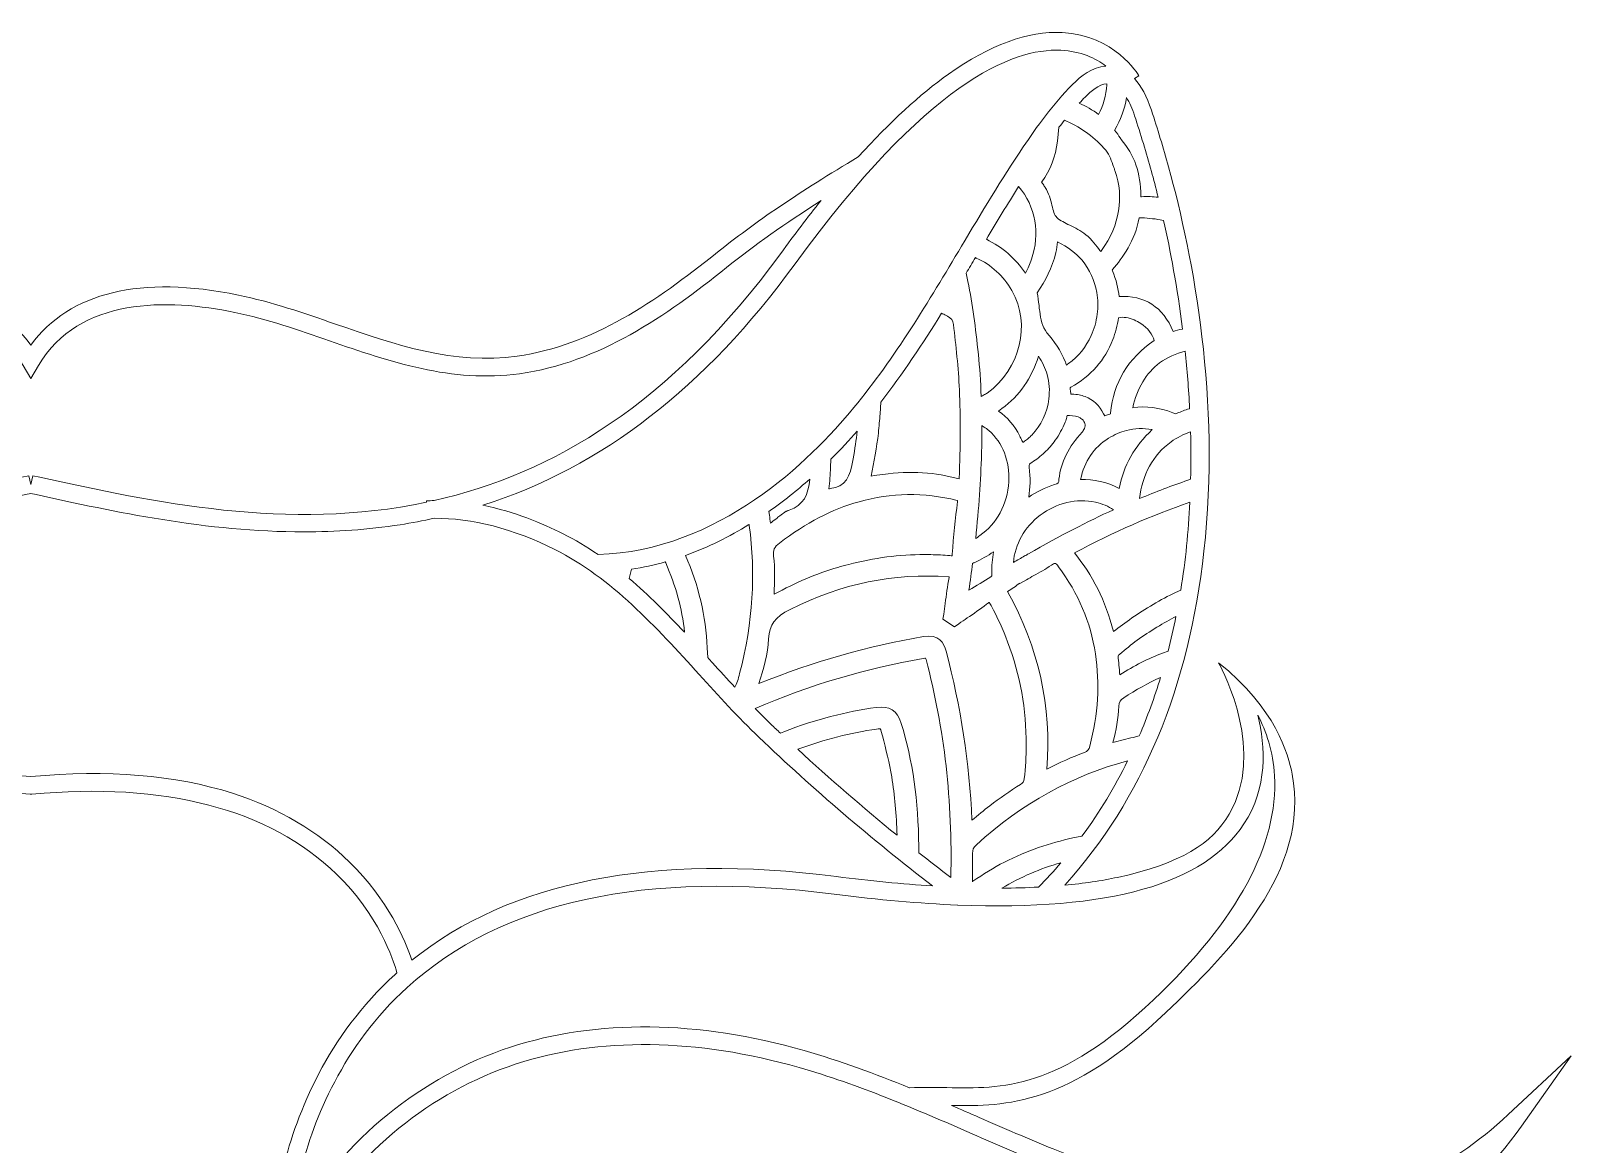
# Model space of a CAD drawing. Extents: x 126 to 2875, y -2951 to -49.
# Drawn here: x 1500 to 2875, y -1042 to -49 of the extents above; entities that cross this region are included whole.
import ezdxf

# ---------------------------------------------------------------- set-up
doc = ezdxf.new("R2010")
doc.units = 0
doc.header["$MEASUREMENT"] = 0
doc.layers.add('Layer 1', color=7, linetype='Continuous')

msp = doc.modelspace()

# ---------------------------------------------------------------- linework, layer by layer
at = {"layer": 'Layer 1', "lineweight": 0}
for points, knots in [([(2818.5, -1015.7), (2765.3, -1065.5), (2703.6, -1093.3), (2640.2, -1096.1), (2556.7, -1099.9), (2474.7, -1071.5), (2412.6, -1046.3), (2390.5, -1037.3), (2368.1, -1027.6), (2346.5, -1018.2), (2338.3, -1014.7), (2330, -1011.1), (2321.7, -1007.5), (2370.5, -1008.4), (2426.3, -1007.2), (2513.1, -924.6), (2568.8, -871.7), (2642.2, -798.1), (2625.8, -711.9), (2622.5, -694.5), (2611.1, -653.1), (2560.1, -612.5), (2565.4, -622.4), (2601.9, -692.9), (2569.5, -747.7), (2554.2, -773.7), (2526.8, -791.7), (2470, -804), (2455.6, -807.1), (2439.9, -809.4), (2422.8, -811), (2491.9, -734.8), (2533.7, -634.6), (2547.1, -513), (2561.9, -378.4), (2538.1, -252.2), (2515.5, -170.1), (2510.8, -153.2), (2505.7, -136.2), (2500.2, -119.6), (2496.1, -107.3), (2491, -97.9), (2485, -91.3), (2485, -91.3), (2489.1, -88.9), (2489.1, -88.9), (2488.2, -87.4), (2467.5, -52.8), (2420.6, -50.3), (2390.2, -48.8), (2356.1, -61.3), (2319.2, -87.4), (2293.7, -105.5), (2266.8, -130.2), (2238.6, -161.3), (2186.9, -192), (2146.5, -219.4), (2111.3, -247.6), (2059, -289.5), (2001.4, -329.6), (1934.4, -339), (1877.5, -346.9), (1826.3, -329.2), (1772.1, -310.4), (1744.2, -300.7), (1715.2, -290.7), (1685.5, -284.5), (1598.6, -266.6), (1534.9, -282), (1500.3, -329.1), (1465.7, -282), (1402, -266.6), (1315.1, -284.5), (1285.4, -290.7), (1256.5, -300.7), (1228.5, -310.4), (1174.3, -329.2), (1123.2, -346.9), (1066.3, -339), (999.3, -329.6), (941.6, -289.5), (889.3, -247.6), (854.2, -219.4), (813.7, -192), (762, -161.3), (733.8, -130.2), (706.9, -105.5), (681.4, -87.4), (644.5, -61.3), (610.4, -48.8), (580, -50.3), (533.1, -52.8), (512.4, -87.4), (511.5, -88.9), (511.5, -88.9), (515.6, -91.3), (515.6, -91.3), (509.6, -97.9), (504.5, -107.3), (500.4, -119.6), (494.9, -136.3), (489.8, -153.2), (485.1, -170.1), (462.5, -252.2), (438.7, -378.4), (453.5, -513), (466.9, -634.6), (508.7, -734.8), (577.8, -811), (560.8, -809.4), (545, -807.1), (530.6, -804), (473.8, -791.7), (446.4, -773.7), (431.1, -747.7), (398.8, -692.9), (435.3, -622.4), (440.5, -612.5), (389.5, -653.1), (378.1, -694.5), (374.8, -711.9), (358.5, -798.1), (431.8, -871.7), (487.5, -924.6), (574.4, -1007.2), (630.1, -1008.4), (678.9, -1007.5), (670.6, -1011.1), (662.4, -1014.7), (654.1, -1018.2), (632.5, -1027.6), (610.2, -1037.3), (588, -1046.3), (525.9, -1071.5), (443.9, -1099.9), (360.4, -1096.1), (297, -1093.3), (235.3, -1065.5), (182.1, -1015.7), (182.1, -1015.7), (125.9, -963.1), (125.9, -963.1), (125.9, -963.1), (170.2, -1026.1), (170.2, -1026.1), (219.8, -1096.3), (304.4, -1156.1), (385.8, -1178.3), (421, -1187.8), (458, -1193.3), (496.5, -1194.6), (485.6, -1205.7), (470.3, -1222.4), (453.1, -1244.5), (422.7, -1283.4), (380.7, -1347), (353, -1429.1), (321.9, -1521.3), (314.8, -1617.6), (332.1, -1715.2), (353.5, -1836.8), (413, -1960.6), (508.8, -2083.3), (508.8, -2083.3), (517.4, -2094.3), (517.4, -2094.3), (517.4, -2094.3), (522.4, -2081.2), (522.4, -2081.2), (522.6, -2080.7), (544, -2026.6), (607.3, -1966.4), (618.6, -1955.7), (631.6, -1944.4), (646.7, -1932.9), (644.9, -1962.9), (643.6, -2025.8), (655, -2105.7), (664.2, -2170.7), (680, -2233.3), (702, -2291.7), (729.4, -2364.8), (766.4, -2431.7), (812.2, -2490.4), (814, -2493.2), (839.6, -2531.2), (859.5, -2587.3), (878.3, -2640.4), (895.7, -2721.1), (871.9, -2804.1), (871.9, -2804.1), (865.6, -2825.8), (865.6, -2825.8), (865.6, -2825.8), (884.1, -2812.7), (884.1, -2812.7), (885.6, -2811.6), (922.9, -2784.7), (954.2, -2735.7), (978.8, -2697.1), (1003.3, -2638), (992.9, -2564), (993.5, -2564.8), (994, -2565.5), (994.5, -2566.2), (1016.2, -2595.3), (1039.8, -2622.7), (1064.5, -2647.6), (1109.2, -2692.6), (1155.4, -2726.8), (1201.7, -2749.1), (1255.7, -2775.1), (1310.1, -2785.1), (1363.6, -2778.9), (1378.9, -2809.5), (1404.3, -2833.2), (1429, -2856.2), (1455.2, -2880.6), (1479.9, -2903.6), (1493, -2933.9), (1493, -2933.9), (1500.3, -2950.7), (1500.3, -2950.7), (1500.3, -2950.7), (1507.6, -2933.9), (1507.6, -2933.9), (1520.7, -2903.6), (1545.4, -2880.6), (1571.6, -2856.2), (1596.3, -2833.2), (1621.8, -2809.5), (1637, -2778.9), (1690.5, -2785.1), (1744.9, -2775.1), (1798.9, -2749.1), (1845.3, -2726.8), (1891.4, -2692.6), (1936.1, -2647.6), (1960.9, -2622.7), (1984.4, -2595.3), (2006.1, -2566.2), (2006.6, -2565.5), (2007.1, -2564.8), (2007.7, -2564), (1997.3, -2638), (2021.8, -2697.1), (2046.5, -2735.7), (2077.7, -2784.7), (2115, -2811.6), (2116.5, -2812.7), (2116.5, -2812.7), (2135, -2825.8), (2135, -2825.8), (2135, -2825.8), (2128.7, -2804.1), (2128.7, -2804.1), (2104.9, -2721.1), (2122.3, -2640.4), (2141.1, -2587.3), (2161, -2531.2), (2186.6, -2493.2), (2188.5, -2490.4), (2234.2, -2431.7), (2271.3, -2364.8), (2298.6, -2291.7), (2320.6, -2233.3), (2336.4, -2170.7), (2345.6, -2105.7), (2357, -2025.8), (2355.7, -1962.9), (2353.9, -1932.9), (2369, -1944.4), (2382.1, -1955.7), (2393.3, -1966.4), (2456.6, -2026.6), (2478, -2080.7), (2478.2, -2081.2), (2478.2, -2081.2), (2483.3, -2094.3), (2483.3, -2094.3), (2483.3, -2094.3), (2491.9, -2083.3), (2491.9, -2083.3), (2587.6, -1960.6), (2647.1, -1836.8), (2668.6, -1715.2), (2685.8, -1617.6), (2678.7, -1521.3), (2647.6, -1429.1), (2619.9, -1347), (2577.9, -1283.4), (2547.6, -1244.5), (2530.3, -1222.4), (2515, -1205.7), (2504.1, -1194.6), (2542.7, -1193.3), (2579.6, -1187.8), (2614.8, -1178.3), (2696.2, -1156.1), (2780.8, -1096.3), (2830.4, -1026.1), (2830.4, -1026.1), (2874.8, -963.1), (2874.8, -963.1), (2874.8, -963.1), (2818.5, -1015.7), (2818.5, -1015.7)], [0, 0, 0, 0, 1, 1, 1, 2, 2, 2, 3, 3, 3, 4, 4, 4, 5, 5, 5, 6, 6, 6, 7, 7, 7, 8, 8, 8, 9, 9, 9, 10, 10, 10, 11, 11, 11, 12, 12, 12, 13, 13, 13, 14, 14, 14, 15, 15, 15, 16, 16, 16, 17, 17, 17, 18, 18, 18, 19, 19, 19, 20, 20, 20, 21, 21, 21, 22, 22, 22, 23, 23, 23, 24, 24, 24, 25, 25, 25, 26, 26, 26, 27, 27, 27, 28, 28, 28, 29, 29, 29, 30, 30, 30, 31, 31, 31, 32, 32, 32, 33, 33, 33, 34, 34, 34, 35, 35, 35, 36, 36, 36, 37, 37, 37, 38, 38, 38, 39, 39, 39, 40, 40, 40, 41, 41, 41, 42, 42, 42, 43, 43, 43, 44, 44, 44, 45, 45, 45, 46, 46, 46, 47, 47, 47, 48, 48, 48, 49, 49, 49, 50, 50, 50, 51, 51, 51, 52, 52, 52, 53, 53, 53, 54, 54, 54, 55, 55, 55, 56, 56, 56, 57, 57, 57, 58, 58, 58, 59, 59, 59, 60, 60, 60, 61, 61, 61, 62, 62, 62, 63, 63, 63, 64, 64, 64, 65, 65, 65, 66, 66, 66, 67, 67, 67, 68, 68, 68, 69, 69, 69, 70, 70, 70, 71, 71, 71, 72, 72, 72, 73, 73, 73, 74, 74, 74, 75, 75, 75, 76, 76, 76, 77, 77, 77, 78, 78, 78, 79, 79, 79, 80, 80, 80, 81, 81, 81, 82, 82, 82, 83, 83, 83, 84, 84, 84, 85, 85, 85, 86, 86, 86, 87, 87, 87, 88, 88, 88, 89, 89, 89, 90, 90, 90, 91, 91, 91, 92, 92, 92, 93, 93, 93, 94, 94, 94, 95, 95, 95, 96, 96, 96, 97, 97, 97, 98, 98, 98, 99, 99, 99, 100, 100, 100, 101, 101, 101, 102, 102, 102, 102]), ([(2419.4, -66.1), (2437.3, -67), (2450.5, -73.4), (2459.6, -80.2), (2447.2, -81), (2437.3, -89.3), (2429.8, -96.7), (2412.2, -114.3), (2397.7, -134.7), (2385.8, -152.4), (2366.4, -181.3), (2348.3, -211.6), (2330.7, -241), (2301.5, -289.9), (2271.3, -340.5), (2234.7, -384.9), (2195.6, -432.6), (2113.8, -513), (2006.4, -516), (2006.4, -516), (2006.4, -516), (2006.4, -516), (1996.4, -509.2), (1986.1, -502.9), (1975.2, -497.4), (1956.6, -488), (1931.7, -477.7), (1903.7, -472.1), (2010.2, -438), (2101.9, -367), (2182.3, -256.7), (2299.5, -95.5), (2375.9, -64.1), (2419.4, -66.1)], [0, 0, 0, 0, 1, 1, 1, 2, 2, 2, 3, 3, 3, 4, 4, 4, 5, 5, 5, 6, 6, 6, 7, 7, 7, 8, 8, 8, 9, 9, 9, 10, 10, 10, 11, 11, 11, 11]), ([(2460.3, -96.9), (2459.7, -106.4), (2457.2, -115.4), (2453.1, -123.5), (2447.7, -119.4), (2441.9, -116), (2435.8, -113.4), (2437.5, -111.5), (2439.2, -109.7), (2441, -107.9), (2446.3, -102.6), (2453.2, -96.7), (2460.3, -96), (2460.3, -96), (2460.3, -96.9), (2460.3, -96.9)], [0, 0, 0, 0, 1, 1, 1, 2, 2, 2, 3, 3, 3, 4, 4, 4, 5, 5, 5, 5]), ([(2467.5, -137.2), (2472.8, -128.3), (2476.3, -118.6), (2478, -108.3), (2480.6, -112.6), (2483, -118), (2485.2, -124.6), (2490.6, -141), (2495.7, -157.7), (2500.2, -174.3), (2502.1, -180.9), (2504.1, -188.6), (2506.2, -197.3), (2501.7, -196.7), (2496.8, -196.5), (2491.3, -196.8), (2491.2, -196.8), (2491, -196.8), (2490.9, -196.8), (2490.9, -196.6), (2490.9, -196.4), (2490.9, -196.1), (2490.7, -175.9), (2485, -159.4), (2473.3, -145.8), (2473, -145.3), (2472.6, -144.8), (2472.3, -144.2), (2471, -142.2), (2469.4, -139.8), (2467.4, -137.4), (2467.4, -137.4), (2467.5, -137.3), (2467.5, -137.2)], [0, 0, 0, 0, 1, 1, 1, 2, 2, 2, 3, 3, 3, 4, 4, 4, 5, 5, 5, 6, 6, 6, 7, 7, 7, 8, 8, 8, 9, 9, 9, 10, 10, 10, 11, 11, 11, 11]), ([(2467.6, -173.4), (2476, -197.8), (2472.1, -221.2), (2455.7, -244.9), (2455.4, -245.3), (2455.2, -245.5), (2455.1, -245.7), (2454.8, -245.5), (2454.5, -245.1), (2454.2, -244.7), (2451.3, -240.5), (2447.3, -235.2), (2441.7, -230.7), (2437.2, -227), (2432.2, -224.6), (2427.4, -222.3), (2422.9, -220.1), (2418.7, -218.1), (2415.9, -215.4), (2413.7, -213.3), (2412.6, -209), (2411.4, -204.4), (2410.2, -199.3), (2408.8, -193.5), (2405.3, -188.5), (2405.1, -188.1), (2404.8, -187.7), (2404.6, -187.3), (2404, -186.3), (2403.3, -185.2), (2402.3, -184), (2402.3, -184), (2402.2, -183.9), (2402.2, -183.9), (2402.2, -183.8), (2402.3, -183.7), (2402.4, -183.6), (2410.1, -173), (2414.6, -161.1), (2416.3, -147.3), (2416.3, -147.3), (2417.7, -134.8), (2417.7, -134.8), (2419.4, -132.7), (2421, -130.6), (2422.7, -128.5), (2422.7, -128.5), (2424.5, -129.3), (2424.5, -129.3), (2438.2, -135.5), (2450, -144.2), (2459.5, -155.4), (2462.9, -159.5), (2464.7, -164.9), (2466.6, -170.6), (2467, -171.5), (2467.3, -172.5), (2467.6, -173.4)], [0, 0, 0, 0, 1, 1, 1, 2, 2, 2, 3, 3, 3, 4, 4, 4, 5, 5, 5, 6, 6, 6, 7, 7, 7, 8, 8, 8, 9, 9, 9, 10, 10, 10, 11, 11, 11, 12, 12, 12, 13, 13, 13, 14, 14, 14, 15, 15, 15, 16, 16, 16, 17, 17, 17, 18, 18, 18, 19, 19, 19, 19]), ([(2393.1, -252.6), (2393.1, -252.6), (2392.5, -254.3), (2392.5, -254.3), (2391.1, -258.4), (2389.7, -262.1), (2387.7, -265.1), (2378.9, -251.9), (2367.2, -241.7), (2352.9, -234.8), (2362.3, -219.2), (2371.9, -203.3), (2381.7, -187.7), (2396.9, -205.3), (2401.3, -229.9), (2393.1, -252.6)], [0, 0, 0, 0, 1, 1, 1, 2, 2, 2, 3, 3, 3, 4, 4, 4, 5, 5, 5, 5]), ([(879.4, -259.9), (933.5, -303.3), (993.3, -344.8), (1064.1, -354.7), (1124.8, -363.1), (1180.1, -343.9), (1233.7, -325.4), (1261.2, -315.8), (1289.6, -305.9), (1318.3, -300), (1378.1, -287.7), (1457, -285.9), (1493.5, -347.4), (1493.5, -347.4), (1500.3, -358.9), (1500.3, -358.9), (1500.3, -358.9), (1507.1, -347.4), (1507.1, -347.4), (1543.6, -285.9), (1622.5, -287.7), (1682.3, -300), (1711, -305.9), (1739.4, -315.8), (1766.9, -325.4), (1820.5, -343.9), (1875.9, -363.1), (1936.5, -354.7), (2007.3, -344.8), (2067.2, -303.3), (2121.2, -259.9), (2145.9, -240.1), (2173.3, -220.7), (2205.5, -200.2), (2193.7, -214.9), (2181.6, -230.6), (2169.5, -247.3), (2071.4, -382.1), (1964.9, -444.1), (1860.3, -467.9), (1857.9, -467.9), (1855.6, -468), (1853.3, -468.1), (1853.3, -468.1), (1853.3, -469.4), (1853.3, -469.4), (1729.8, -495.5), (1609.1, -469.1), (1508.4, -447.1), (1508.4, -447.1), (1502, -445.7), (1502, -445.7), (1502, -445.7), (1500.3, -453.4), (1500.3, -453.4), (1500.3, -453.4), (1498.6, -445.7), (1498.6, -445.7), (1498.6, -445.7), (1492.2, -447.1), (1492.2, -447.1), (1391.5, -469.1), (1270.9, -495.5), (1147.3, -469.4), (1147.3, -469.4), (1147.3, -468.1), (1147.3, -468.1), (1145, -468), (1142.7, -467.9), (1140.4, -467.9), (1035.7, -444.1), (929.2, -382.1), (831.2, -247.3), (819, -230.6), (807, -214.9), (795.1, -200.2), (827.3, -220.7), (854.7, -240.1), (879.4, -259.9)], [0, 0, 0, 0, 1, 1, 1, 2, 2, 2, 3, 3, 3, 4, 4, 4, 5, 5, 5, 6, 6, 6, 7, 7, 7, 8, 8, 8, 9, 9, 9, 10, 10, 10, 11, 11, 11, 12, 12, 12, 13, 13, 13, 14, 14, 14, 15, 15, 15, 16, 16, 16, 17, 17, 17, 18, 18, 18, 19, 19, 19, 20, 20, 20, 21, 21, 21, 22, 22, 22, 23, 23, 23, 24, 24, 24, 25, 25, 25, 26, 26, 26, 26]), ([(2511.1, -218), (2517.1, -244.7), (2523.3, -277.8), (2528, -314.9), (2528, -314.9), (2527.9, -314.9), (2527.9, -314.9), (2524.7, -315.4), (2522, -316), (2519.6, -317), (2510.7, -295.3), (2494, -284.5), (2471.3, -285.9), (2470.7, -278.7), (2468.8, -271.1), (2465.4, -262.8), (2465.3, -262.5), (2465.2, -262.3), (2465.2, -262.2), (2465.3, -262.1), (2465.4, -261.9), (2465.6, -261.7), (2474.2, -251.6), (2485.8, -236), (2489.2, -215.6), (2495.8, -215.7), (2502.2, -216.3), (2508.1, -217.4), (2508.1, -217.4), (2511.1, -218), (2511.1, -218)], [0, 0, 0, 0, 1, 1, 1, 2, 2, 2, 3, 3, 3, 4, 4, 4, 5, 5, 5, 6, 6, 6, 7, 7, 7, 8, 8, 8, 9, 9, 9, 10, 10, 10, 10]), ([(2451.8, -301.6), (2451, -308.3), (2449.2, -314.7), (2446.5, -320.7), (2442, -330.6), (2435.1, -339.3), (2426.3, -345.6), (2425.7, -346.1), (2425.1, -346.5), (2424.5, -347), (2424.1, -346.2), (2423.8, -345.3), (2423.5, -344.5), (2419.5, -333.8), (2412.9, -325.5), (2407, -318.1), (2402.8, -312.8), (2401.4, -306.1), (2400.5, -298.9), (2400.2, -297.2), (2400.1, -295.5), (2399.9, -293.8), (2399.4, -290.1), (2399, -286.3), (2398.3, -282.5), (2405.4, -271.7), (2412, -260), (2414.9, -246.6), (2415.6, -243.5), (2416.1, -240.3), (2416.3, -237), (2426, -241.8), (2433, -247.2), (2438.3, -253.5), (2445.1, -261.7), (2449.5, -271.6), (2451.4, -282.1), (2452.5, -288.5), (2452.7, -295), (2451.8, -301.6)], [0, 0, 0, 0, 1, 1, 1, 2, 2, 2, 3, 3, 3, 4, 4, 4, 5, 5, 5, 6, 6, 6, 7, 7, 7, 8, 8, 8, 9, 9, 9, 10, 10, 10, 11, 11, 11, 12, 12, 12, 13, 13, 13, 13]), ([(2375.7, -280.6), (2392.9, -310.7), (2383.4, -350), (2353.6, -372.1), (2353.2, -372.3), (2352.8, -372.6), (2352.3, -372.8), (2351.1, -373.5), (2349.7, -374.3), (2348.3, -375.1), (2347.8, -361.4), (2347, -349.1), (2345.8, -337.6), (2343.3, -313.2), (2340.7, -292.9), (2336.4, -272.5), (2336.4, -272.5), (2334.8, -265.1), (2334.8, -265.1), (2337.6, -260.4), (2340.3, -255.8), (2343.1, -251.1), (2343.1, -251.1), (2343.9, -251.5), (2343.9, -251.5), (2357.4, -257.6), (2368.1, -267.4), (2375.7, -280.6)], [0, 0, 0, 0, 1, 1, 1, 2, 2, 2, 3, 3, 3, 4, 4, 4, 5, 5, 5, 6, 6, 6, 7, 7, 7, 8, 8, 8, 9, 9, 9, 9]), ([(2250, -446.1), (2252.7, -433.3), (2255.1, -420.6), (2256.6, -407.6), (2257.2, -401.7), (2257.7, -396), (2258.1, -390.4), (2258.1, -390.4), (2258.7, -380.2), (2258.7, -380.2), (2278.3, -354.8), (2296.1, -327.9), (2313, -300.8), (2313, -300.8), (2313.9, -301.2), (2313.9, -301.2), (2315.3, -301.8), (2316.7, -302.5), (2318.1, -303.3), (2321.8, -305.3), (2323.1, -307.2), (2323.5, -310.9), (2325.8, -329.4), (2328, -349.3), (2328.9, -369.1), (2330, -393.5), (2329.9, -419.3), (2328.6, -448.2), (2328.6, -448.4), (2328.6, -448.5), (2328.6, -448.6), (2328.6, -448.6), (2328.6, -448.6), (2328.6, -448.6), (2307.7, -442.6), (2285.4, -441.2), (2260.6, -444.5), (2257.1, -444.9), (2253.6, -445.5), (2250, -446.1)], [0, 0, 0, 0, 1, 1, 1, 2, 2, 2, 3, 3, 3, 4, 4, 4, 5, 5, 5, 6, 6, 6, 7, 7, 7, 8, 8, 8, 9, 9, 9, 10, 10, 10, 11, 11, 11, 12, 12, 12, 13, 13, 13, 13]), ([(2463.8, -389.9), (2463.8, -390.4), (2463.7, -390.6), (2463.7, -390.6), (2463.3, -390.9), (2461.3, -391.5), (2460.2, -391.8), (2459.6, -392), (2459.1, -392.2), (2458.5, -392.3), (2458.2, -391.7), (2457.8, -391.1), (2457.3, -390.5), (2454, -383), (2448.5, -377.9), (2441, -375.1), (2437.6, -373.9), (2433.8, -373.1), (2429.5, -372.8), (2429.1, -372.8), (2428.7, -372.8), (2428.3, -372.8), (2428.2, -372.1), (2428.1, -371.5), (2428, -370.9), (2427.9, -369.7), (2427.6, -367.8), (2427.8, -367.2), (2427.8, -367.2), (2428, -367.1), (2428.4, -366.8), (2446.2, -356.8), (2458.7, -342.5), (2465.7, -324.3), (2468.1, -318.2), (2469.8, -311.7), (2470.9, -304.7), (2475, -303.9), (2479.9, -304.7), (2484.9, -306.7), (2486.8, -307.6), (2488.8, -308.6), (2490.7, -309.8), (2497, -314), (2501.5, -319.8), (2502.7, -325.1), (2479.3, -340.9), (2466.2, -362.6), (2463.8, -389.9)], [0, 0, 0, 0, 1, 1, 1, 2, 2, 2, 3, 3, 3, 4, 4, 4, 5, 5, 5, 6, 6, 6, 7, 7, 7, 8, 8, 8, 9, 9, 9, 10, 10, 10, 11, 11, 11, 12, 12, 12, 13, 13, 13, 14, 14, 14, 15, 15, 15, 16, 16, 16, 16]), ([(2399.5, -339.1), (2402.9, -344.1), (2405.5, -349.6), (2407.1, -355.4), (2409.1, -362.4), (2409.6, -369.7), (2408.7, -377.2), (2407.2, -389.6), (2401.9, -400.8), (2393.4, -409.4), (2392.4, -410.5), (2391.4, -411.4), (2390.3, -412.4), (2389.2, -413.3), (2388.2, -414.2), (2387.1, -415), (2386.5, -415.4), (2386, -415.8), (2385.5, -416.2), (2385.2, -415.6), (2384.9, -414.9), (2384.7, -414.3), (2384, -413), (2383.4, -411.6), (2382.7, -410.3), (2378, -401.1), (2371.6, -393.6), (2363.8, -388), (2380, -376.9), (2391.5, -361.8), (2398.2, -342.9), (2398.6, -341.7), (2399.1, -340.4), (2399.5, -339.1)], [0, 0, 0, 0, 1, 1, 1, 2, 2, 2, 3, 3, 3, 4, 4, 4, 5, 5, 5, 6, 6, 6, 7, 7, 7, 8, 8, 8, 9, 9, 9, 10, 10, 10, 11, 11, 11, 11]), ([(2534.3, -385.9), (2534.3, -385.9), (2532.5, -386.4), (2532.5, -386.4), (2528.8, -387.6), (2525.2, -389), (2521.9, -390.6), (2521.4, -390.5), (2520.8, -390.2), (2520.3, -390), (2520.3, -390), (2519.3, -389.6), (2519.3, -389.6), (2507.3, -384.8), (2495.3, -383.3), (2483.6, -385.1), (2487.1, -368.3), (2495.7, -353.7), (2507.4, -345.1), (2514.4, -340.2), (2522.1, -336.8), (2530.3, -334.6), (2532, -351.1), (2533.4, -368.2), (2534.3, -385.9)], [0, 0, 0, 0, 1, 1, 1, 2, 2, 2, 3, 3, 3, 4, 4, 4, 5, 5, 5, 6, 6, 6, 7, 7, 7, 8, 8, 8, 8]), ([(2391.2, -438.1), (2390.9, -435.4), (2391, -435.3), (2393.4, -433.8), (2397.5, -431.3), (2401.3, -428.4), (2404.8, -425.1), (2408.3, -421.8), (2411.5, -418.1), (2414.4, -414.1), (2417.8, -409.2), (2420.8, -403.8), (2423.3, -397.9), (2424, -396.3), (2424.4, -394.8), (2424.7, -393.5), (2424.8, -393), (2424.9, -392.5), (2425, -392), (2425.7, -392.1), (2426.4, -392.1), (2427.1, -392.1), (2431, -392.3), (2434.3, -392.5), (2436.6, -394.1), (2437.6, -394.7), (2438.5, -395.5), (2439.2, -396.2), (2440.3, -397.5), (2441, -398.9), (2441.1, -400.3), (2441.1, -400.6), (2441.1, -400.9), (2441.1, -401.3), (2441, -402.9), (2440.3, -404.3), (2439.4, -405.5), (2439.1, -406), (2438.7, -406.4), (2438.4, -406.8), (2426.3, -419.6), (2419.4, -433.7), (2417.7, -448.9), (2417.4, -452.1), (2417.3, -452.4), (2413.6, -453.6), (2405.1, -456.5), (2397.4, -460.2), (2390.7, -464.8), (2392.1, -456.5), (2392.3, -447.6), (2391.2, -438.1)], [0, 0, 0, 0, 1, 1, 1, 2, 2, 2, 3, 3, 3, 4, 4, 4, 5, 5, 5, 6, 6, 6, 7, 7, 7, 8, 8, 8, 9, 9, 9, 10, 10, 10, 11, 11, 11, 12, 12, 12, 13, 13, 13, 14, 14, 14, 15, 15, 15, 16, 16, 16, 17, 17, 17, 17]), ([(2212.5, -457.4), (2213.2, -450.9), (2213.6, -444.6), (2213.9, -438.5), (2213.9, -438.5), (2214.2, -431), (2214.2, -431), (2222.9, -422.3), (2230.8, -413.8), (2237.7, -405.9), (2236.8, -413.6), (2235.6, -421.7), (2234.1, -430.7), (2231.3, -447.2), (2227.5, -455.4), (2213.6, -457.2), (2213.2, -457.2), (2212.9, -457.3), (2212.5, -457.4)], [0, 0, 0, 0, 1, 1, 1, 2, 2, 2, 3, 3, 3, 4, 4, 4, 5, 5, 5, 6, 6, 6, 6]), ([(2347.1, -499), (2346.5, -499.5), (2346, -499.9), (2345.5, -500.3), (2345.3, -500.4), (2345.1, -500.6), (2344.9, -500.7), (2344.3, -501.1), (2343.8, -501.5), (2343.4, -501.7), (2346.2, -474.8), (2347.9, -449.9), (2348.6, -426.3), (2348.8, -418.5), (2349, -410.8), (2349, -403.1), (2349, -402.4), (2348.9, -401.7), (2348.9, -401), (2349.6, -401.5), (2350.3, -401.9), (2351, -402.4), (2352.2, -403.1), (2353.5, -404), (2355.2, -405.5), (2367.5, -416.1), (2374, -432.8), (2372.9, -451.2), (2371.8, -470.9), (2362.2, -488.8), (2347.1, -499)], [0, 0, 0, 0, 1, 1, 1, 2, 2, 2, 3, 3, 3, 4, 4, 4, 5, 5, 5, 6, 6, 6, 7, 7, 7, 8, 8, 8, 9, 9, 9, 10, 10, 10, 10]), ([(2437, -449.2), (2440.3, -432.9), (2448.7, -420.5), (2462, -412.3), (2467.3, -409), (2472.5, -406.7), (2477.9, -405.3), (2485.3, -403.3), (2493, -403.1), (2501, -404.6), (2485.2, -419.3), (2475.4, -436.6), (2471.5, -457), (2460.2, -451.2), (2448.8, -448.7), (2437, -449.2)], [0, 0, 0, 0, 1, 1, 1, 2, 2, 2, 3, 3, 3, 4, 4, 4, 5, 5, 5, 5]), ([(2535.2, -448.9), (2535.2, -448.9), (2532.7, -449.8), (2532.7, -449.8), (2518.6, -454.6), (2504.1, -460), (2489.7, -466.1), (2491.9, -444.9), (2501.6, -427.4), (2517.7, -415.4), (2523.1, -411.7), (2528.9, -408.7), (2535.1, -406.6), (2535.5, -420.5), (2535.6, -434.6), (2535.2, -448.9)], [0, 0, 0, 0, 1, 1, 1, 2, 2, 2, 3, 3, 3, 4, 4, 4, 5, 5, 5, 5]), ([(2177, -476.4), (2176.1, -476.7), (2175.3, -477), (2174.5, -477.5), (2174.5, -477.5), (2174.3, -477.2), (2174.3, -477.2), (2174.3, -477.2), (2168.6, -481.5), (2168.6, -481.5), (2167.5, -482.4), (2166.4, -483.2), (2165.3, -484.1), (2163.7, -485.4), (2162, -486.7), (2160.3, -488), (2160, -485.8), (2159.7, -483.4), (2159.3, -481), (2159.3, -481), (2158.7, -477.7), (2158.7, -477.7), (2172, -468.5), (2184.2, -458.6), (2195.4, -448.7), (2194, -463), (2189.9, -471.9), (2177, -476.4)], [0, 0, 0, 0, 1, 1, 1, 2, 2, 2, 3, 3, 3, 4, 4, 4, 5, 5, 5, 6, 6, 6, 7, 7, 7, 8, 8, 8, 9, 9, 9, 9]), ([(850.6, -679), (869, -661.5), (886.7, -642), (903.8, -623.1), (942.3, -580.8), (982.1, -537), (1032.6, -511.5), (1069.2, -493.1), (1107.2, -483.3), (1140.4, -483.7), (1150.3, -485.9), (1160.4, -487.8), (1170.7, -489.4), (1199.6, -493.9), (1228.3, -495.8), (1256.5, -495.8), (1343.6, -495.8), (1426, -477.8), (1495.6, -462.6), (1495.6, -462.6), (1500.3, -461.5), (1500.3, -461.5), (1500.3, -461.5), (1505, -462.6), (1505, -462.6), (1574.6, -477.8), (1657, -495.8), (1744.1, -495.8), (1772.3, -495.8), (1801, -493.9), (1829.9, -489.4), (1840.2, -487.8), (1850.3, -485.9), (1860.2, -483.7), (1893.4, -483.3), (1931.4, -493.1), (1968, -511.5), (2018.5, -537), (2058.3, -580.8), (2096.8, -623.1), (2113.9, -642), (2131.6, -661.5), (2150, -679), (2198.4, -725.2), (2250.4, -769.8), (2304.9, -811.7), (2278.1, -810), (2249.5, -807.2), (2219.2, -803.3), (2055.5, -782.3), (1928.1, -807.4), (1840.2, -878), (1834.4, -860), (1819.4, -824.4), (1784.7, -790.4), (1756.7, -762.9), (1721.5, -742.3), (1680.3, -729), (1629.3, -712.7), (1568.7, -707.6), (1500.3, -714.1), (1431.9, -707.6), (1371.3, -712.7), (1320.4, -729), (1279.1, -742.3), (1243.9, -762.9), (1215.9, -790.4), (1181.2, -824.4), (1166.2, -860), (1160.4, -878), (1072.5, -807.4), (945.2, -782.3), (781.4, -803.3), (751.1, -807.2), (722.5, -810), (695.8, -811.7), (750.3, -769.8), (802.3, -725.2), (850.6, -679)], [0, 0, 0, 0, 1, 1, 1, 2, 2, 2, 3, 3, 3, 4, 4, 4, 5, 5, 5, 6, 6, 6, 7, 7, 7, 8, 8, 8, 9, 9, 9, 10, 10, 10, 11, 11, 11, 12, 12, 12, 13, 13, 13, 14, 14, 14, 15, 15, 15, 16, 16, 16, 17, 17, 17, 18, 18, 18, 19, 19, 19, 20, 20, 20, 21, 21, 21, 22, 22, 22, 23, 23, 23, 24, 24, 24, 25, 25, 25, 26, 26, 26, 26]), ([(2239.3, -468.9), (2268.1, -460.8), (2296.8, -460.4), (2327, -467.7), (2327.1, -467.7), (2327.2, -467.8), (2327.2, -467.8), (2327.2, -468), (2327.2, -468.4), (2327.1, -468.8), (2325.4, -484), (2323.6, -499.8), (2322.5, -515.7), (2322.4, -516.3), (2322.4, -516.8), (2322.3, -517.1), (2321.9, -517.1), (2321.2, -517.1), (2320.2, -517), (2314.7, -516.5), (2309.1, -516.2), (2303.4, -516.1), (2301.6, -516), (2299.7, -516), (2297.8, -516), (2275.4, -516), (2252.8, -518.9), (2230.1, -524.8), (2226.8, -525.6), (2223.6, -526.5), (2220.3, -527.5), (2201.3, -533.1), (2182.6, -541), (2163.5, -551.5), (2164, -539.8), (2164.5, -528.7), (2163, -517.4), (2162.4, -512.2), (2163.7, -509.4), (2168.4, -505.8), (2192.4, -487.5), (2214.9, -475.8), (2239.3, -468.9)], [0, 0, 0, 0, 1, 1, 1, 2, 2, 2, 3, 3, 3, 4, 4, 4, 5, 5, 5, 6, 6, 6, 7, 7, 7, 8, 8, 8, 9, 9, 9, 10, 10, 10, 11, 11, 11, 12, 12, 12, 13, 13, 13, 14, 14, 14, 14]), ([(2390.6, -515.3), (2389.5, -516), (2388.3, -516.6), (2387.1, -517.3), (2383.8, -519.2), (2380.5, -521.1), (2377, -523.1), (2378.4, -506.9), (2387, -491.6), (2400.9, -481), (2415.5, -469.8), (2433.5, -465.6), (2450.3, -469.4), (2456.6, -470.8), (2461.8, -473), (2466.3, -476.1), (2443.1, -486.6), (2419, -499.1), (2390.6, -515.3)], [0, 0, 0, 0, 1, 1, 1, 2, 2, 2, 3, 3, 3, 4, 4, 4, 5, 5, 5, 6, 6, 6, 6]), ([(2526.4, -547.7), (2526.4, -547.7), (2521.8, -549.9), (2521.8, -549.9), (2515.3, -553), (2508.5, -556.6), (2501.7, -560.5), (2488.5, -568.2), (2476.4, -577), (2466.4, -584.8), (2459.2, -557.2), (2447.7, -534.1), (2431.5, -514.6), (2466.5, -496), (2500.2, -481.2), (2534.5, -469.4), (2533.2, -495.2), (2530.7, -521.4), (2526.4, -547.7)], [0, 0, 0, 0, 1, 1, 1, 2, 2, 2, 3, 3, 3, 4, 4, 4, 5, 5, 5, 6, 6, 6, 6]), ([(2084.5, -516.8), (2104.8, -509.5), (2123.7, -500), (2141.1, -489.3), (2141.2, -489.5), (2141.2, -489.8), (2141.3, -490.1), (2147.3, -532.9), (2144.6, -576.1), (2132.8, -622.2), (2131.5, -627.2), (2130.2, -631.2), (2128.6, -634.4), (2121.8, -627.1), (2115.1, -619.8), (2108.5, -612.5), (2107.1, -611), (2105.7, -609.4), (2104.3, -607.9), (2104.3, -607.9), (2103.9, -599.3), (2103.9, -599.3), (2102.6, -571.1), (2096.1, -543.3), (2084.5, -516.8)], [0, 0, 0, 0, 1, 1, 1, 2, 2, 2, 3, 3, 3, 4, 4, 4, 5, 5, 5, 6, 6, 6, 7, 7, 7, 8, 8, 8, 8]), ([(2357.7, -535.2), (2357.7, -535.2), (2357.5, -535.4), (2356.8, -535.8), (2350.5, -539.7), (2344.1, -543.7), (2337.4, -547.9), (2338.6, -539.5), (2339.6, -531.7), (2340.7, -523.9), (2341.1, -523.7), (2341.7, -523.4), (2342, -523.3), (2348.4, -520.4), (2354.1, -517.2), (2359.3, -513.6), (2358.2, -519.7), (2357.7, -526.2), (2357.8, -532.9), (2357.9, -534.8), (2357.7, -535.2), (2357.7, -535.2)], [0, 0, 0, 0, 1, 1, 1, 2, 2, 2, 3, 3, 3, 4, 4, 4, 5, 5, 5, 6, 6, 6, 7, 7, 7, 7]), ([(2034.2, -537.4), (2034.2, -537.4), (2036.3, -529.1), (2036.3, -529.1), (2046.6, -527.6), (2056.6, -525.3), (2066.4, -522.6), (2066.4, -522.6), (2066.8, -523.5), (2066.8, -523.5), (2075.7, -543.4), (2081.3, -564.2), (2083.7, -585.4), (2067.9, -568.7), (2051.7, -552.3), (2034.2, -537.4)], [0, 0, 0, 0, 1, 1, 1, 2, 2, 2, 3, 3, 3, 4, 4, 4, 5, 5, 5, 5]), ([(2177.8, -565), (2224.1, -541.8), (2270.3, -532.3), (2319.2, -536), (2319.4, -536), (2319.6, -536), (2319.8, -536), (2319.8, -536.2), (2319.7, -536.4), (2319.7, -536.6), (2318.2, -544.3), (2317.2, -552.1), (2316.2, -559.7), (2315.8, -562.9), (2315.3, -566), (2314.9, -569.2), (2314.9, -569.2), (2314.2, -573.7), (2314.2, -573.7), (2314.2, -573.7), (2324.4, -580.4), (2324.4, -580.4), (2324.4, -580.4), (2328.4, -577.7), (2328.4, -577.7), (2330.9, -576), (2333.3, -574.3), (2335.8, -572.6), (2341.6, -568.8), (2347.5, -564.7), (2353.1, -560.3), (2354.2, -559.4), (2355, -559), (2355.5, -558.7), (2355.8, -559.2), (2356.4, -560), (2357.2, -561.5), (2362.9, -572.2), (2367.8, -583), (2371.9, -593.9), (2383.1, -623.6), (2388.6, -654.4), (2388.5, -686), (2388.5, -696), (2387.9, -706), (2386.8, -716.1), (2386.5, -718.6), (2385.7, -719.7), (2383.4, -721.2), (2374, -727), (2364.8, -733.3), (2355.9, -740.2), (2350.6, -744.3), (2345.3, -748.6), (2340.1, -753.1), (2337.9, -702.1), (2330.1, -651.4), (2317, -602.3), (2315, -594.9), (2310.9, -586.8), (2296.7, -589.2), (2247.7, -597.5), (2198.4, -611.6), (2150, -631.2), (2154, -618.3), (2157.9, -604.9), (2158.6, -591.2), (2159.3, -578.6), (2164.3, -571.8), (2177.8, -565)], [0, 0, 0, 0, 1, 1, 1, 2, 2, 2, 3, 3, 3, 4, 4, 4, 5, 5, 5, 6, 6, 6, 7, 7, 7, 8, 8, 8, 9, 9, 9, 10, 10, 10, 11, 11, 11, 12, 12, 12, 13, 13, 13, 14, 14, 14, 15, 15, 15, 16, 16, 16, 17, 17, 17, 18, 18, 18, 19, 19, 19, 20, 20, 20, 21, 21, 21, 22, 22, 22, 23, 23, 23, 23]), ([(2372.2, -549.6), (2372, -549.4), (2371.9, -549.1), (2371.8, -548.9), (2375.7, -546.7), (2379.3, -544.1), (2382.7, -541.6), (2382.7, -541.6), (2382.9, -541.8), (2382.9, -541.8), (2382.9, -541.8), (2388.6, -538.5), (2388.6, -538.5), (2390.8, -537.3), (2393, -536.1), (2395.2, -534.8), (2400.4, -532), (2405.8, -529), (2410.9, -525.5), (2412.4, -524.5), (2413.3, -523.9), (2414, -523.9), (2415, -523.9), (2415.8, -524.8), (2417.3, -526.9), (2435.1, -550.9), (2445.9, -576.3), (2450.2, -604.6), (2454.3, -631.3), (2452.7, -658.2), (2445.2, -687), (2444.4, -690.2), (2443.2, -691.6), (2440.4, -692.6), (2429.4, -696.6), (2418.1, -701.6), (2406.9, -707.6), (2411.2, -651.7), (2399.5, -598.6), (2372.2, -549.6)], [0, 0, 0, 0, 1, 1, 1, 2, 2, 2, 3, 3, 3, 4, 4, 4, 5, 5, 5, 6, 6, 6, 7, 7, 7, 8, 8, 8, 9, 9, 9, 10, 10, 10, 11, 11, 11, 12, 12, 12, 13, 13, 13, 13]), ([(2515, -602.2), (2515, -602.2), (2510.2, -604), (2510.2, -604), (2497.5, -608.8), (2484.9, -615.2), (2471.9, -623.3), (2471.5, -617.5), (2471, -612), (2470.4, -606.5), (2470.7, -606.1), (2471.2, -605.6), (2471.7, -605.2), (2471.7, -605.2), (2472.1, -604.9), (2472.1, -604.9), (2481.8, -596.2), (2492.7, -588.4), (2505.1, -580.9), (2511.1, -577.3), (2516.7, -574.1), (2522.1, -571.2), (2520, -581.6), (2517.7, -591.9), (2515, -602.2)], [0, 0, 0, 0, 1, 1, 1, 2, 2, 2, 3, 3, 3, 4, 4, 4, 5, 5, 5, 6, 6, 6, 7, 7, 7, 8, 8, 8, 8]), ([(2296.6, -608.7), (2297.6, -608.5), (2298.3, -608.4), (2298.7, -608.4), (2298.8, -608.7), (2299, -609.1), (2299.1, -609.7), (2315.5, -671.1), (2322.9, -736.5), (2321.2, -804.2), (2311.6, -796.9), (2302.1, -789.5), (2292.6, -782), (2292.6, -782), (2292.6, -776.3), (2292.6, -776.3), (2292.3, -735.7), (2287.2, -699.9), (2277, -666.7), (2273.4, -655.2), (2266.6, -650.8), (2254.7, -652.4), (2227.6, -656.1), (2200.6, -663.1), (2172.3, -674.1), (2172.3, -674.1), (2169.1, -675.3), (2169.1, -675.3), (2166.4, -672.8), (2163.6, -670.2), (2160.9, -667.6), (2156.1, -663), (2151.3, -658.2), (2146.6, -653.4), (2195.1, -632.5), (2245.6, -617.5), (2296.6, -608.7)], [0, 0, 0, 0, 1, 1, 1, 2, 2, 2, 3, 3, 3, 4, 4, 4, 5, 5, 5, 6, 6, 6, 7, 7, 7, 8, 8, 8, 9, 9, 9, 10, 10, 10, 11, 11, 11, 12, 12, 12, 12]), ([(2489.3, -677.9), (2489.3, -677.9), (2484, -679.1), (2484, -679.1), (2478.1, -680.6), (2472, -682.1), (2465.9, -683.8), (2468.5, -672.8), (2470.8, -662.2), (2471.2, -651.2), (2471.4, -647.7), (2472.4, -645.9), (2475.5, -643.8), (2486.3, -636.7), (2497.3, -630.6), (2508.4, -625.7), (2503, -643.3), (2496.6, -660.8), (2489.3, -677.9)], [0, 0, 0, 0, 1, 1, 1, 2, 2, 2, 3, 3, 3, 4, 4, 4, 5, 5, 5, 6, 6, 6, 6]), ([(2582.8, -756.3), (2603.8, -724.1), (2602.2, -687.8), (2595.1, -659.2), (2602.6, -673.6), (2608.8, -691.7), (2610, -713.3), (2613.5, -774.6), (2577.2, -841.9), (2502.2, -913.2), (2417.6, -993.6), (2366.9, -992.6), (2317.8, -991.6), (2307, -991.4), (2295.8, -991.2), (2284.5, -991.8), (2284.4, -991.8), (2284.4, -991.8), (2284.4, -991.8), (2284.4, -991.8), (2284.4, -991.8), (2284.4, -991.8), (2253.7, -979.3), (2222.3, -967.6), (2190.4, -958.5), (2095.7, -931.4), (2005.1, -930.4), (1928.3, -955.5), (1848.8, -981.5), (1779.3, -1038.1), (1737.6, -1110.6), (1735.4, -1114.5), (1733.2, -1118.5), (1731.2, -1122.4), (1732.7, -1107.2), (1735.6, -1087.6), (1741.2, -1065.6), (1752.8, -1019.9), (1778.7, -954.4), (1836.1, -902.3), (1920.6, -825.4), (2048.9, -797.4), (2217.2, -819), (2257, -824.1), (2293.7, -827.3), (2327.3, -828.7), (2327.4, -828.7), (2327.4, -828.8), (2327.4, -828.8), (2327.4, -828.8), (2327.5, -828.7), (2327.5, -828.7), (2462.2, -834.2), (2547.9, -810), (2582.8, -756.3)], [0, 0, 0, 0, 1, 1, 1, 2, 2, 2, 3, 3, 3, 4, 4, 4, 5, 5, 5, 6, 6, 6, 7, 7, 7, 8, 8, 8, 9, 9, 9, 10, 10, 10, 11, 11, 11, 12, 12, 12, 13, 13, 13, 14, 14, 14, 15, 15, 15, 16, 16, 16, 17, 17, 17, 18, 18, 18, 18]), ([(2273.2, -766.5), (2242.7, -741.6), (2213.1, -716.1), (2184.7, -689.8), (2208.9, -680.9), (2231.9, -674.9), (2255, -671.8), (2257.1, -671.5), (2258, -671.6), (2258.3, -671.6), (2258.4, -671.9), (2258.8, -672.5), (2259.2, -674), (2259.2, -674), (2260.2, -677.8), (2260.2, -677.8), (2263.3, -689.8), (2266.5, -702.2), (2268.5, -714.4), (2271.2, -730.9), (2272.7, -748), (2273.2, -766.5)], [0, 0, 0, 0, 1, 1, 1, 2, 2, 2, 3, 3, 3, 4, 4, 4, 5, 5, 5, 6, 6, 6, 7, 7, 7, 7]), ([(2438.2, -767.3), (2438.2, -767.3), (2430.2, -768.9), (2430.2, -768.9), (2409.7, -773.2), (2389.1, -780.4), (2369, -790.4), (2359.2, -795.2), (2350.2, -801.3), (2341, -807.5), (2341, -807.5), (2340.5, -807.9), (2340.5, -807.9), (2340.5, -807.9), (2340.5, -807.1), (2340.5, -807.1), (2340.6, -799.1), (2340.8, -790.8), (2340.6, -782.6), (2340.5, -779.4), (2341.4, -777.5), (2344, -775.1), (2384.7, -738), (2430.1, -712.9), (2479, -700.1), (2467.6, -723.3), (2454.1, -745.8), (2438.2, -767.3)], [0, 0, 0, 0, 1, 1, 1, 2, 2, 2, 3, 3, 3, 4, 4, 4, 5, 5, 5, 6, 6, 6, 7, 7, 7, 8, 8, 8, 9, 9, 9, 9]), ([(1700.8, -1120.4), (1695.5, -1115.3), (1689.3, -1109.8), (1682.2, -1104.4), (1650.8, -1080.6), (1593.8, -1052.2), (1500.3, -1052.2), (1406.9, -1052.2), (1349.8, -1080.6), (1318.4, -1104.4), (1304.2, -1115.3), (1293.8, -1126.1), (1286.4, -1135.2), (1285.9, -1126.9), (1285, -1116.3), (1283.2, -1104), (1281.4, -1091.6), (1278.8, -1077.6), (1274.9, -1062.3), (1262.8, -1014.3), (1235.7, -945.6), (1175.4, -890.7), (1174.8, -890.2), (1174.2, -889.7), (1173.6, -889.2), (1176.9, -877.2), (1189.9, -837.7), (1227.6, -801.1), (1287.1, -743.2), (1381.1, -718.6), (1499.6, -729.9), (1499.6, -729.9), (1500.3, -729.9), (1500.3, -729.9), (1500.3, -729.9), (1501.1, -729.9), (1501.1, -729.9), (1619.5, -718.6), (1713.5, -743.2), (1773, -801.1), (1810.7, -837.7), (1823.7, -877.2), (1827, -889.2), (1826.4, -889.7), (1825.8, -890.2), (1825.3, -890.7), (1764.9, -945.6), (1737.8, -1014.3), (1725.7, -1062.3), (1718, -1092.8), (1715.2, -1118.6), (1714.2, -1135.2), (1710.5, -1130.6), (1706.1, -1125.6), (1700.8, -1120.4)], [0, 0, 0, 0, 1, 1, 1, 2, 2, 2, 3, 3, 3, 4, 4, 4, 5, 5, 5, 6, 6, 6, 7, 7, 7, 8, 8, 8, 9, 9, 9, 10, 10, 10, 11, 11, 11, 12, 12, 12, 13, 13, 13, 14, 14, 14, 15, 15, 15, 16, 16, 16, 17, 17, 17, 18, 18, 18, 18]), ([(2366.7, -813.6), (2383.6, -803.6), (2401.2, -796.1), (2419.3, -791.1), (2413, -798.5), (2406.4, -805.7), (2399.5, -812.7), (2389, -813.3), (2378, -813.6), (2366.7, -813.6)], [0, 0, 0, 0, 1, 1, 1, 2, 2, 2, 3, 3, 3, 3]), ([(2610.6, -1163), (2571.9, -1173.5), (2530.9, -1178.9), (2487.9, -1179.1), (2487.6, -1178.9), (2487.5, -1178.7), (2487.4, -1178.7), (2487.4, -1178.7), (2487.1, -1179.1), (2487.1, -1179.1), (2487.1, -1179.1), (2487, -1179.1), (2487, -1179.1), (2434.8, -1179.2), (2379.6, -1171.7), (2321.7, -1156.7), (2286.3, -1147.5), (2253.4, -1139.4), (2222.7, -1132.4), (2222.7, -1132.4), (2222.7, -1132.3), (2222.7, -1132.3), (2222.7, -1132.3), (2222.7, -1132.4), (2222.7, -1132.4), (2079.1, -1099.6), (1984, -1090.6), (1914, -1102.2), (1847.3, -1113.3), (1805, -1142.7), (1764.9, -1189.2), (1764.6, -1189.5), (1764.4, -1189.8), (1764.1, -1190.1), (1754.6, -1201.2), (1745.2, -1213.2), (1735.6, -1226.3), (1726.1, -1239.1), (1717.4, -1254.7), (1709.7, -1272.7), (1710.6, -1235), (1716.9, -1200.1), (1728.6, -1167.5), (1729.3, -1165.5), (1730.1, -1163.6), (1730.8, -1161.6), (1736.5, -1146.8), (1743.3, -1132.4), (1751.3, -1118.5), (1791.1, -1049.3), (1857.4, -995.4), (1933.3, -970.5), (2007, -946.4), (2094.4, -947.5), (2186, -973.7), (2238.8, -988.8), (2290.4, -1011.1), (2340.2, -1032.7), (2361.9, -1042.2), (2384.3, -1051.9), (2406.7, -1060.9), (2466.4, -1085.2), (2544.2, -1112.3), (2625.2, -1112.3), (2630.4, -1112.3), (2635.7, -1112.2), (2640.9, -1112), (2684.4, -1110), (2726.9, -1097.1), (2766.7, -1074.1), (2721.6, -1115.5), (2665.3, -1148.1), (2610.6, -1163)], [0, 0, 0, 0, 1, 1, 1, 2, 2, 2, 3, 3, 3, 4, 4, 4, 5, 5, 5, 6, 6, 6, 7, 7, 7, 8, 8, 8, 9, 9, 9, 10, 10, 10, 11, 11, 11, 12, 12, 12, 13, 13, 13, 14, 14, 14, 15, 15, 15, 16, 16, 16, 17, 17, 17, 18, 18, 18, 19, 19, 19, 20, 20, 20, 21, 21, 21, 22, 22, 22, 23, 23, 23, 24, 24, 24, 24])]:
    msp.add_open_spline(points, degree=3, knots=knots, dxfattribs=at)

doc.saveas('drawing.dxf')
